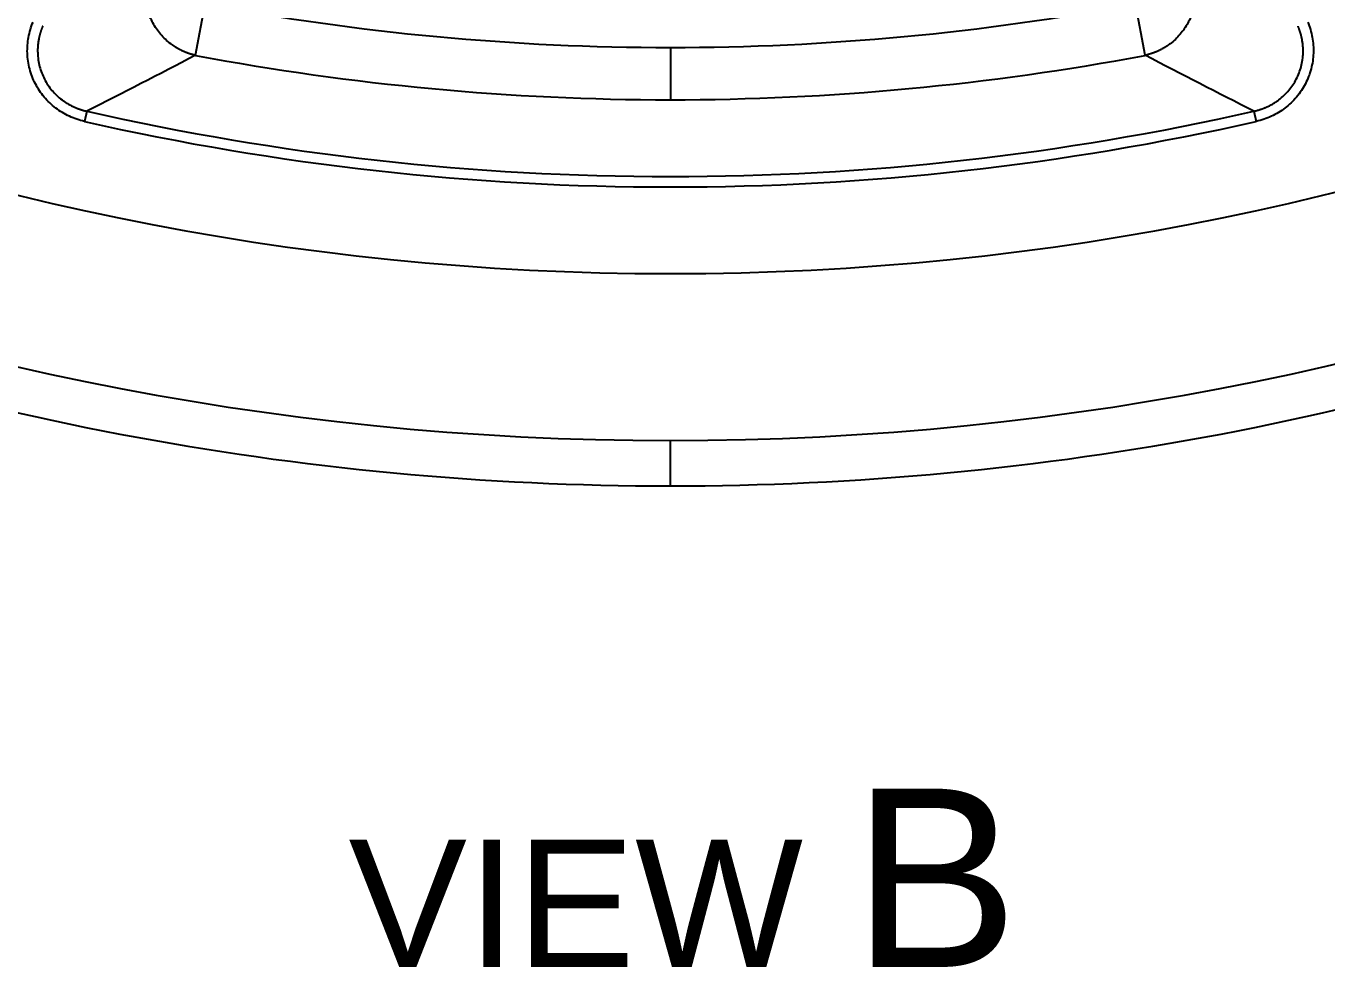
# Model space of a CAD drawing. Header units: millimetres. Extents: x 18 to 755, y 19 to 576.
# Drawn here: x 566.8 to 628.1, y 74.8 to 119.1 of the extents above; entities that cross this region are included whole.
import ezdxf

# ---------------------------------------------------------------- set-up
doc = ezdxf.new("R2010")
doc.units = ezdxf.units.MM
doc.layers.add('1', color=7, linetype='Continuous', true_color=0xffffff)
doc.styles.add('Arial', font='Arial')

msp = doc.modelspace()

# ---------------------------------------------------------------- linework, layer by layer
at = {"layer": '1', "color": 7, "lineweight": -3}
for p, q in [((574.809, 117.766), (575.266, 120.185)), ((619.571, 117.766), (619.115, 120.185)), ((597.19, 118.137), (597.19, 115.675)), ((569.688, 115.134), (569.579, 114.654)), ((624.692, 115.134), (624.801, 114.654)), ((597.19, 97.483), (597.19, 99.62))]:
    msp.add_line(p, q, dxfattribs=at)
for radius, start, end in [(136.863, 90, 270), (136.863, 270, 90), (129, 90, 270), (129, 270, 90), (118.347, 259.32387, 270), (118.347, 270, 280.67613), (120.809, 259.32387, 270), (120.809, 270, 280.67613), (124.92, 257.23044, 282.76956), (124.427, 257.23044, 282.76956), (139, 248.48051, 270), (139, 270, 291.51949)]:
    msp.add_arc((597.19, 236.483), radius, start, end, dxfattribs=at)
for points, knots in [([(574.809, 117.766), (574.801, 117.768), (574.783, 117.772), (574.757, 117.778), (574.731, 117.784), (574.705, 117.791), (574.68, 117.798), (574.654, 117.805), (574.629, 117.812), (574.603, 117.819), (574.578, 117.827), (574.553, 117.835), (574.528, 117.843), (574.503, 117.851), (574.479, 117.859), (574.454, 117.868), (574.43, 117.877), (574.406, 117.886), (574.382, 117.895), (574.358, 117.904), (574.334, 117.914), (574.311, 117.923), (574.287, 117.933), (574.264, 117.943), (574.241, 117.953), (574.218, 117.963), (574.196, 117.974), (574.173, 117.984), (574.151, 117.995), (574.129, 118.006), (574.107, 118.017), (574.085, 118.028), (574.064, 118.039), (574.042, 118.051), (574.021, 118.062), (574, 118.074), (573.98, 118.085), (573.959, 118.097), (573.939, 118.109), (573.919, 118.121), (573.899, 118.133), (573.879, 118.145), (573.86, 118.157), (573.841, 118.169), (573.822, 118.181), (573.803, 118.194), (573.784, 118.206), (573.766, 118.219), (573.748, 118.231), (573.73, 118.244), (573.712, 118.256), (573.695, 118.269), (573.677, 118.282), (573.66, 118.294), (573.561, 118.369), (573.388, 118.516), (573.162, 118.755), (572.965, 119.013), (572.798, 119.287), (572.66, 119.578), (572.552, 119.884), (572.477, 120.203), (572.448, 120.435), (572.439, 120.573), (572.437, 120.617), (572.436, 120.662), (572.435, 120.707), (572.435, 120.752), (572.435, 120.799), (572.436, 120.845), (572.438, 120.893), (572.441, 120.941), (572.445, 120.989), (572.449, 121.038), (572.454, 121.087), (572.46, 121.137), (572.467, 121.187), (572.475, 121.237), (572.484, 121.288), (572.494, 121.338), (572.505, 121.389), (572.517, 121.441), (572.529, 121.492), (572.543, 121.543), (572.558, 121.595), (572.574, 121.646), (572.591, 121.697), (572.608, 121.749), (572.621, 121.783), (572.627, 121.8)], [0, 0, 0, 0, 0.005214, 0.010417, 0.015608, 0.020787, 0.025954, 0.031108, 0.036248, 0.041374, 0.046486, 0.051583, 0.056664, 0.06173, 0.066779, 0.071811, 0.076826, 0.081824, 0.086803, 0.091764, 0.096705, 0.101628, 0.10653, 0.111412, 0.116273, 0.121113, 0.125932, 0.130728, 0.135502, 0.140253, 0.144981, 0.149686, 0.154366, 0.159022, 0.163653, 0.168259, 0.17284, 0.177394, 0.181923, 0.186425, 0.1909, 0.195347, 0.199767, 0.204159, 0.208523, 0.212858, 0.217165, 0.221442, 0.225689, 0.229907, 0.234095, 0.238252, 0.242379, 0.246475, 0.250539, 0.313975, 0.377045, 0.439327, 0.500425, 0.561427, 0.623616, 0.6866, 0.749954, 0.758257, 0.766687, 0.775244, 0.783923, 0.792724, 0.801643, 0.810677, 0.819824, 0.829081, 0.838444, 0.847912, 0.857479, 0.867144, 0.876903, 0.886752, 0.896688, 0.906707, 0.916806, 0.92698, 0.937227, 0.947541, 0.957921, 0.96836, 0.978856, 0.989404, 1, 1, 1, 1]), ([(621.753, 121.8), (621.756, 121.791), (621.763, 121.775), (621.772, 121.75), (621.781, 121.724), (621.789, 121.699), (621.798, 121.674), (621.806, 121.649), (621.814, 121.623), (621.821, 121.598), (621.829, 121.573), (621.836, 121.548), (621.843, 121.522), (621.85, 121.497), (621.856, 121.472), (621.862, 121.447), (621.868, 121.421), (621.874, 121.396), (621.879, 121.371), (621.885, 121.346), (621.89, 121.321), (621.894, 121.296), (621.899, 121.271), (621.903, 121.246), (621.907, 121.222), (621.911, 121.197), (621.915, 121.172), (621.918, 121.148), (621.922, 121.123), (621.925, 121.099), (621.927, 121.074), (621.93, 121.05), (621.932, 121.026), (621.935, 121.002), (621.937, 120.978), (621.938, 120.954), (621.94, 120.931), (621.941, 120.907), (621.942, 120.884), (621.943, 120.86), (621.944, 120.837), (621.945, 120.814), (621.945, 120.791), (621.946, 120.768), (621.946, 120.746), (621.946, 120.723), (621.945, 120.701), (621.945, 120.679), (621.945, 120.657), (621.944, 120.635), (621.943, 120.613), (621.942, 120.591), (621.941, 120.57), (621.94, 120.549), (621.931, 120.425), (621.903, 120.2), (621.827, 119.88), (621.719, 119.574), (621.58, 119.284), (621.413, 119.01), (621.216, 118.752), (620.99, 118.514), (620.811, 118.363), (620.7, 118.28), (620.665, 118.254), (620.628, 118.228), (620.591, 118.203), (620.553, 118.178), (620.514, 118.153), (620.474, 118.128), (620.433, 118.104), (620.392, 118.08), (620.349, 118.057), (620.306, 118.034), (620.262, 118.011), (620.217, 117.989), (620.171, 117.968), (620.125, 117.947), (620.078, 117.926), (620.03, 117.907), (619.981, 117.888), (619.932, 117.87), (619.882, 117.852), (619.832, 117.836), (619.78, 117.82), (619.729, 117.805), (619.677, 117.791), (619.624, 117.778), (619.589, 117.77), (619.571, 117.766)], [0, 0, 0, 0, 0.005214, 0.010417, 0.015608, 0.020787, 0.025953, 0.031107, 0.036247, 0.041373, 0.046484, 0.051581, 0.056662, 0.061728, 0.066777, 0.071809, 0.076824, 0.081822, 0.086801, 0.091762, 0.096703, 0.101625, 0.106528, 0.11141, 0.116271, 0.121111, 0.125929, 0.130726, 0.1355, 0.140251, 0.144979, 0.149684, 0.154364, 0.15902, 0.163651, 0.168257, 0.172838, 0.177393, 0.181921, 0.186423, 0.190898, 0.195346, 0.199766, 0.204158, 0.208522, 0.212857, 0.217164, 0.221441, 0.225689, 0.229907, 0.234094, 0.238252, 0.242379, 0.246475, 0.250539, 0.313972, 0.377041, 0.439324, 0.500425, 0.561424, 0.623613, 0.686597, 0.749954, 0.758256, 0.766687, 0.775243, 0.783922, 0.792723, 0.801641, 0.810675, 0.819822, 0.829079, 0.838442, 0.84791, 0.857477, 0.867142, 0.876901, 0.88675, 0.896685, 0.906705, 0.916803, 0.926978, 0.937225, 0.94754, 0.957919, 0.968359, 0.978855, 0.989403, 1, 1, 1, 1]), ([(569.579, 114.654), (569.333, 114.709), (569.096, 114.79), (568.643, 115), (568.425, 115.131), (568.027, 115.434), (567.846, 115.606), (567.522, 115.991), (567.382, 116.201), (567.152, 116.643), (567.061, 116.881), (566.934, 117.366), (566.898, 117.613), (566.88, 118.115), (566.899, 118.367), (566.988, 118.858), (567.06, 119.101), (567.157, 119.334)], [0, 0, 0, 0, 0.125, 0.125, 0.25, 0.25, 0.375, 0.375, 0.5, 0.5, 0.625, 0.625, 0.75, 0.75, 0.875, 0.875, 1, 1, 1, 1]), ([(567.611, 119.146), (567.608, 119.137), (567.6, 119.119), (567.589, 119.092), (567.579, 119.065), (567.569, 119.038), (567.559, 119.011), (567.549, 118.985), (567.54, 118.958), (567.531, 118.932), (567.522, 118.905), (567.513, 118.879), (567.505, 118.853), (567.497, 118.827), (567.49, 118.801), (567.483, 118.775), (567.476, 118.75), (567.469, 118.724), (567.462, 118.699), (567.456, 118.674), (567.45, 118.649), (567.445, 118.624), (567.439, 118.6), (567.434, 118.575), (567.429, 118.551), (567.416, 118.48), (567.397, 118.364), (567.38, 118.201), (567.372, 118.041), (567.373, 117.826), (567.396, 117.556), (567.461, 117.237), (567.56, 116.931), (567.69, 116.641), (567.851, 116.368), (568.044, 116.111), (568.268, 115.874), (568.474, 115.7), (568.65, 115.575), (568.785, 115.489), (568.928, 115.409), (569.04, 115.354), (569.119, 115.319), (569.161, 115.301), (569.204, 115.283), (569.248, 115.266), (569.294, 115.249), (569.34, 115.232), (569.387, 115.216), (569.435, 115.201), (569.484, 115.186), (569.534, 115.172), (569.584, 115.158), (569.636, 115.146), (569.671, 115.138), (569.688, 115.134)], [0, 0, 0, 0, 0.005659, 0.011286, 0.016878, 0.022437, 0.02796, 0.033448, 0.038899, 0.044313, 0.049689, 0.055026, 0.060325, 0.065584, 0.070802, 0.075979, 0.081115, 0.086208, 0.091258, 0.096265, 0.101228, 0.106146, 0.111019, 0.115846, 0.120626, 0.12536, 0.157659, 0.189335, 0.220311, 0.250518, 0.314126, 0.377185, 0.439354, 0.500319, 0.561196, 0.623295, 0.686301, 0.749876, 0.780092, 0.811087, 0.842791, 0.875128, 0.88387, 0.892769, 0.901823, 0.911026, 0.920377, 0.929871, 0.939504, 0.949273, 0.959173, 0.9692, 0.979349, 0.989618, 1, 1, 1, 1]), ([(624.692, 115.134), (624.702, 115.136), (624.721, 115.14), (624.749, 115.147), (624.777, 115.154), (624.805, 115.161), (624.833, 115.168), (624.86, 115.176), (624.887, 115.183), (624.914, 115.191), (624.94, 115.199), (624.967, 115.208), (624.993, 115.216), (625.018, 115.225), (625.044, 115.233), (625.069, 115.242), (625.094, 115.251), (625.119, 115.261), (625.143, 115.27), (625.167, 115.28), (625.191, 115.289), (625.214, 115.299), (625.238, 115.309), (625.26, 115.318), (625.283, 115.328), (625.349, 115.358), (625.455, 115.41), (625.598, 115.49), (625.733, 115.576), (625.908, 115.701), (626.114, 115.876), (626.338, 116.113), (626.531, 116.37), (626.692, 116.644), (626.822, 116.934), (626.92, 117.239), (626.984, 117.559), (627.008, 117.828), (627.008, 118.043), (627, 118.203), (626.983, 118.366), (626.963, 118.49), (626.946, 118.574), (626.937, 118.619), (626.926, 118.665), (626.915, 118.711), (626.903, 118.757), (626.89, 118.805), (626.875, 118.852), (626.86, 118.901), (626.844, 118.949), (626.827, 118.998), (626.809, 119.047), (626.789, 119.096), (626.776, 119.129), (626.769, 119.146)], [0, 0, 0, 0, 0.00566, 0.011286, 0.016879, 0.022438, 0.027961, 0.033449, 0.0389, 0.044314, 0.049691, 0.055028, 0.060327, 0.065586, 0.070804, 0.075981, 0.081116, 0.08621, 0.09126, 0.096266, 0.101229, 0.106147, 0.111019, 0.115846, 0.120627, 0.12536, 0.157663, 0.18934, 0.220315, 0.250518, 0.314144, 0.377208, 0.439371, 0.500319, 0.561213, 0.623318, 0.686319, 0.749876, 0.780095, 0.811091, 0.842795, 0.875128, 0.88387, 0.89277, 0.901824, 0.911028, 0.920379, 0.929873, 0.939506, 0.949275, 0.959175, 0.969201, 0.979351, 0.989618, 1, 1, 1, 1]), ([(627.224, 119.334), (627.321, 119.101), (627.391, 118.861), (627.481, 118.37), (627.5, 118.116), (627.483, 117.616), (627.447, 117.37), (627.32, 116.882), (627.23, 116.647), (627.001, 116.204), (626.859, 115.992), (626.537, 115.609), (626.356, 115.437), (625.956, 115.132), (625.739, 115.001), (625.287, 114.791), (625.048, 114.709), (624.801, 114.654)], [0, 0, 0, 0, 0.125, 0.125, 0.25, 0.25, 0.375, 0.375, 0.5, 0.5, 0.625, 0.625, 0.75, 0.75, 0.875, 0.875, 1, 1, 1, 1])]:
    msp.add_open_spline(points, degree=3, knots=knots, dxfattribs=at)
for points in [[(574.809, 117.766), (573.092, 116.863), (571.385, 115.987), (569.688, 115.134)], [(624.692, 115.134), (622.995, 115.987), (621.288, 116.863), (619.571, 117.766)]]:
    msp.add_open_spline(points, degree=3, dxfattribs=at)

# ---------------------------------------------------------------- texts
at = {"layer": '1', "color": 7, "lineweight": -3, "insert": (582.02, 74.82), "char_height": 6, "attachment_point": 7, "line_spacing_factor": 1.047437, "style": 'Arial'}
msp.add_mtext('\\fArial|b0|i0;\\W1.0000;VIEW \\H8.40;B\\H6.00;', dxfattribs=at)

doc.saveas('drawing.dxf')
